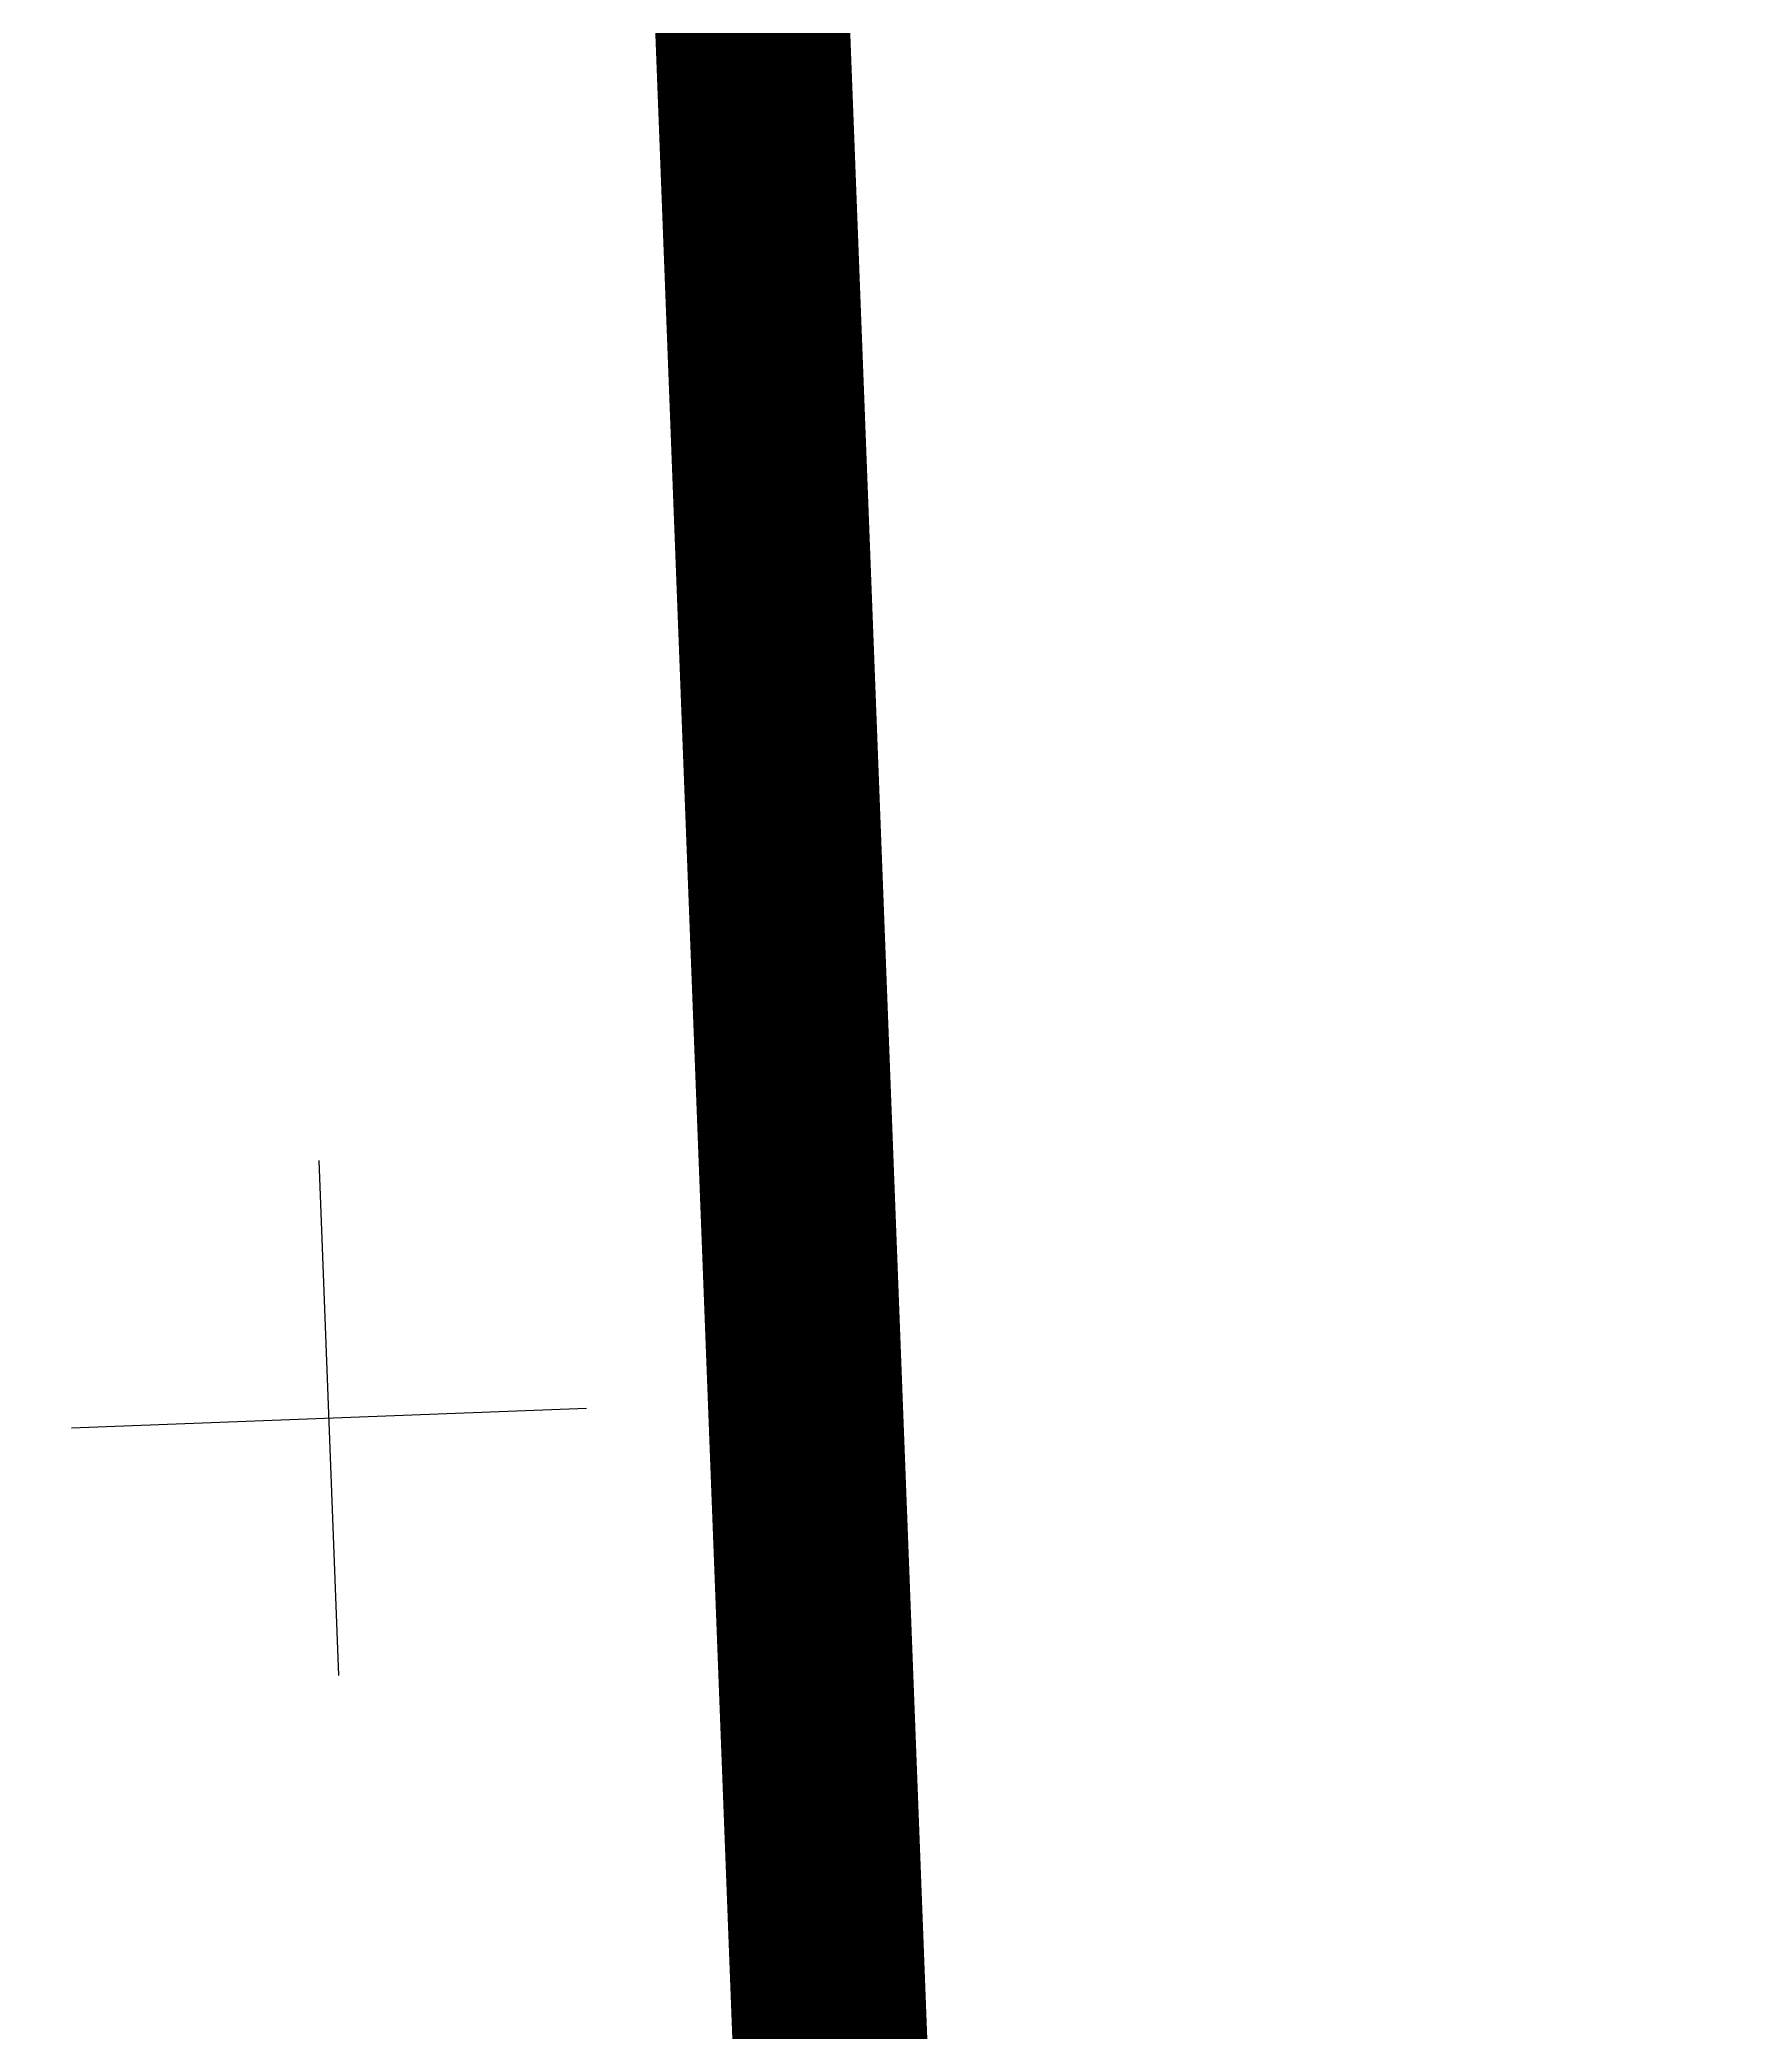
# Model space of a CAD drawing. Extents: x 60102 to 11003895, y 103457 to 3214550.
# Drawn here: x 10401006 to 10403633, y 2855877 to 2858944 of the extents above; entities that cross this region are included whole.
import ezdxf

# ---------------------------------------------------------------- set-up
doc = ezdxf.new("R2010")
doc.units = 0
doc.header["$LTSCALE"] = 10
doc.header["$PDMODE"] = 96
doc.linetypes.add('DASH', pattern=[0.35, 0.25, -0.1])
doc.layers.get('0').update_dxf_attribs({"linetype": 'CONTINUOUS', "lineweight": 0})
doc.layers.get('DEFPOINTS').update_dxf_attribs({"linetype": 'CONTINUOUS'})
for name, color, linetype in [('0-新建道路', 4, 'CONTINUOUS'), ('0-标注', 7, 'CONTINUOUS'), ('0-绿化', 3, 'CONTINUOUS')]:
    doc.layers.add(name, color=color, linetype=linetype)
doc.styles.add('-宋体', font='')
doc.styles.get('-宋体').set_extended_font_data('SimSun')
doc.dimstyles.new('ISO-25', dxfattribs={"dimtxt": 3, "dimasz": 1, "dimexe": 1.25, "dimexo": 0.625, "dimtad": 1, "dimdsep": 46, "dimtxsty": '-宋体', "dimblk": 'ARCHTICK', "dimcen": 2.5, "dimazin": 0, "dimtfac": 1, "dimtmove": 0, "dimatfit": 3, "dimfxl": 1, "dimarcsym": 0})

# ---------------------------------------------------------------- blocks, each defined once
blk = doc.blocks.new('_ARCHTICK')
at = {"color": 0, "linetype": 'ByBlock', "const_width": 0.15}
blk.add_lwpolyline([(-0.5, -0.5), (0.5, 0.5)], dxfattribs=at)
blk = doc.blocks.new('*D86')
at = {"layer": '0-标注', "color": 0, "linetype": 'Continuous', "lineweight": -2}
for p, q in [((10410986.7, 2862168.7), (10401993.3, 2861823.2)), ((10411186.5, 2856967.4), (10410986.6, 2862169.9)), ((10402193.1, 2856621.9), (10401993.3, 2861824.4))]:
    blk.add_line(p, q, dxfattribs=at)
at = {"layer": 'DEFPOINTS', "color": 0, "linetype": 'Continuous', "lineweight": 0}
for p in [(10401993.3, 2861823.2), (10411186.5, 2856966.8), (10402193.2, 2856621.3)]:
    blk.add_point(p, dxfattribs=at)
at = {"layer": '0-标注', "color": 0, "linetype": 'Continuous', "lineweight": -2}
for p, rotation in [((10410986.7, 2862168.7), 2.199999993086514), ((10401993.3, 2861823.2), 182.1999999930865)]:
    blk.add_blockref('_ARCHTICK', p, dxfattribs=dict(at, rotation=rotation))
at = {"layer": '0-标注', "color": 0, "linetype": 'Continuous', "insert": (10406489.9, 2861998), "char_height": 3, "attachment_point": 5, "rotation": 2.2, "style": '-宋体'}
blk.add_mtext('9000', dxfattribs=at)
blk = doc.blocks.new('*D87')
at = {"layer": '0-标注', "color": 0, "linetype": 'Continuous', "lineweight": -2}
for p, q in [((10401993.3, 2861823.2), (10394455.6, 2861533.6)), ((10402193.1, 2856621.9), (10401993.3, 2861824.4)), ((10394605.6, 2857629.3), (10394455.6, 2861534.8))]:
    blk.add_line(p, q, dxfattribs=at)
at = {"layer": 'DEFPOINTS', "color": 0, "linetype": 'Continuous', "lineweight": 0}
for p in [(10394455.6, 2861533.6), (10394605.6, 2857628.6), (10402193.2, 2856621.3)]:
    blk.add_point(p, dxfattribs=at)
at = {"layer": '0-标注', "color": 0, "linetype": 'Continuous', "lineweight": -2}
for p, rotation in [((10401993.3, 2861823.2), 2.199999993086514), ((10394455.6, 2861533.6), 182.1999999930865)]:
    blk.add_blockref('_ARCHTICK', p, dxfattribs=dict(at, rotation=rotation))
at = {"layer": '0-标注', "color": 0, "linetype": 'Continuous', "insert": (10398224.4, 2861680.5), "char_height": 3, "attachment_point": 5, "rotation": 2.2, "style": '-宋体'}
blk.add_mtext('7543.28', dxfattribs=at)

msp = doc.modelspace()

# ---------------------------------------------------------------- linework, layer by layer
at = {"layer": '0-新建道路', "color": 0, "linetype": 'DASH', "ltscale": 30, "const_width": 300}
msp.add_lwpolyline([(10388910.819, 2890574.309), (10391877.797, 2890688.289, -0.41421356), (10401216.653, 2882040.413), (10407397.473, 2721149.119)], format="xyb", dxfattribs=at)
at = {"layer": '0-绿化', "color": 0}
for p, q in [((10401466.209, 2856426.19), (10401435.739, 2857219.355)), ((10401466.209, 2856426.19), (10401435.739, 2857219.355)), ((10401054.392, 2856807.537), (10401847.557, 2856838.008)), ((10401054.392, 2856807.537), (10401847.556, 2856838.007))]:
    msp.add_line(p, q, dxfattribs=at)

# ---------------------------------------------------------------- dimensions: what is measured, and where the dimension line sits
at = {"layer": '0-标注', "color": 0, "linetype": 'Continuous'}
for base, p1, p2, picture, middle in [((10401993.321, 2861823.167), (10411186.524, 2856966.778), (10402193.157, 2856621.288), '*D86', (10406489.923, 2861998.035)), ((10394455.603, 2861533.597), (10402193.157, 2856621.288), (10394605.616, 2857628.642), '*D87', (10398224.381, 2861680.505))]:
    dim = msp.add_linear_dim(base=base, p1=p1, p2=p2, angle=2.2, dimstyle='ISO-25', override={"dimtmove": 1}, dxfattribs=at)
    dim.commit()
    dim.dimension.update_dxf_attribs({"geometry": picture, "text_midpoint": middle})

doc.saveas('drawing.dxf')
